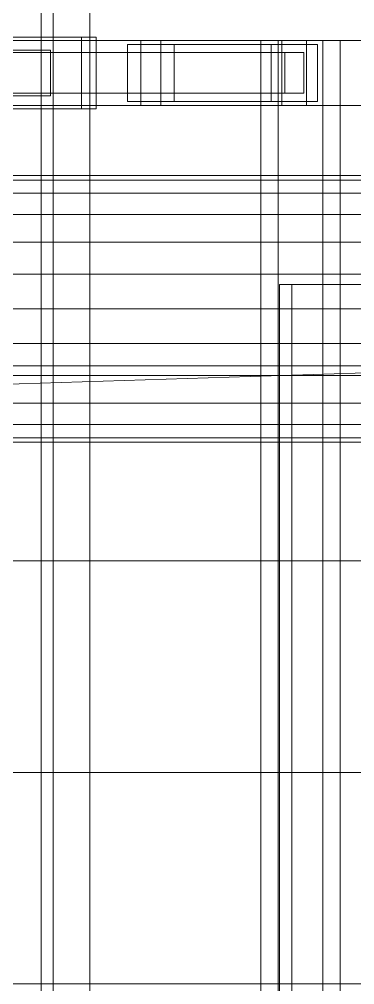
# Model space of a CAD drawing. Header units: millimetres. Extents: x -1970 to 59977, y -65068 to 6837.
# Drawn here: x 10581 to 10788, y -18130 to -17537 of the extents above; entities that cross this region are included whole.
import ezdxf

# ---------------------------------------------------------------- set-up
doc = ezdxf.new("R2010")
doc.units = ezdxf.units.MM
doc.layers.add('superior_C01', color=7, linetype='Continuous', lineweight=0)
doc.layers.add('superior_mezcladora', color=7, linetype='Continuous', lineweight=0)

msp = doc.modelspace()

# ---------------------------------------------------------------- linework, layer by layer
at = {"layer": 'superior_C01'}
for p, q in [((10619.44, -17548), (10552.761, -17548)), ((10561.892, -17548), (10628.571, -17548)), ((10619.44, -17592), (10619.44, -17548)), ((10619.44, -17548), (10628.571, -17548)), ((10628.571, -17548), (10628.571, -17592)), ((10656.02, -17550), (10332.152, -17550)), ((10344.327, -17550), (10668.195, -17550)), ((10742.767, -17550), (10418.899, -17550)), ((10434.118, -17550), (10757.986, -17550)), ((10676.396, -17552.5), (10647.819, -17552.5)), ((10647.819, -17552.5), (10647.819, -17587.5)), ((10736.088, -17552.5), (10647.819, -17552.5)), ((10656.02, -17550), (10656.02, -17590)), ((10668.195, -17550), (10656.02, -17550)), ((11165.635, -17550), (10656.02, -17550)), ((10668.195, -17590), (10668.195, -17550)), ((10668.195, -17550), (11177.81, -17550)), ((10676.396, -17587.5), (10676.396, -17552.5)), ((10676.396, -17552.5), (10764.665, -17552.5)), ((10767.906, -17550), (10729.804, -17550)), ((10729.804, -17550), (10729.804, -18450)), ((10740.457, -17550), (10729.804, -17550)), ((10736.088, -17587.5), (10736.088, -17552.5)), ((10736.088, -17552.5), (10764.665, -17552.5)), ((10740.457, -18450), (10740.457, -17550)), ((10740.457, -17550), (10778.559, -17550)), ((10742.767, -17550), (10742.767, -17590)), ((10757.986, -17550), (10742.767, -17550)), ((11252.382, -17550), (10742.767, -17550)), ((10757.986, -17590), (10757.986, -17550)), ((10757.986, -17550), (11267.601, -17550)), ((10764.665, -17552.5), (10764.665, -17587.5)), ((10767.906, -18450), (10767.906, -17550)), ((10767.906, -17550), (10778.559, -17550)), ((10778.559, -17550), (10778.559, -18450)), ((10332.441, -17557.5), (10744.578, -17557.5)), ((10756.175, -17557.5), (10344.038, -17557.5)), ((10531.864, -17556), (10600.349, -17556)), ((10573.678, -17556), (10600.349, -17556)), ((10600.349, -17556), (10600.349, -17584)), ((10744.578, -17582.5), (10744.578, -17557.5)), ((10744.578, -17557.5), (10756.175, -17557.5)), ((10756.175, -17557.5), (10756.175, -17582.5)), ((10332.441, -17582.5), (10744.578, -17582.5)), ((10344.038, -17582.5), (10756.175, -17582.5)), ((10600.349, -17584), (10531.864, -17584)), ((10600.349, -17584), (10573.678, -17584)), ((10756.175, -17582.5), (10744.578, -17582.5)), ((10332.152, -17590), (10656.02, -17590)), ((10344.327, -17590), (10668.195, -17590)), ((10418.899, -17590), (10742.767, -17590)), ((10434.118, -17590), (10757.986, -17590)), ((10647.819, -17587.5), (10676.396, -17587.5)), ((10736.088, -17587.5), (10647.819, -17587.5)), ((10656.02, -17590), (10668.195, -17590)), ((10656.02, -17590), (11165.635, -17590)), ((10668.195, -17590), (11177.81, -17590)), ((10764.665, -17587.5), (10676.396, -17587.5)), ((10764.665, -17587.5), (10736.088, -17587.5)), ((10742.767, -17590), (10757.986, -17590)), ((10742.767, -17590), (11252.382, -17590)), ((10757.986, -17590), (11267.601, -17590)), ((10552.761, -17592), (10619.44, -17592)), ((10628.571, -17592), (10561.892, -17592)), ((10628.571, -17592), (10619.44, -17592)), ((11274.752, -17700), (10741.323, -17700)), ((10741.323, -17700), (10741.323, -18300)), ((10748.932, -17700), (10741.323, -17700)), ((10748.932, -18300), (10748.932, -17700)), ((10748.932, -17700), (11282.361, -17700)), ((2005.168, -17750), (11044.69, -17750)), ((11046.22, -17750), (2006.698, -17750)), ((10240.252, -17771.702), (10933.298, -17750)), ((10935.115, -17750), (10242.069, -17771.702)), ((10261.09, -17870), (10933.298, -17870)), ((10935.115, -17870), (10262.907, -17870)), ((10261.09, -18000), (10933.298, -18000)), ((10935.115, -18000), (10262.907, -18000)), ((10261.09, -18130), (10933.298, -18130)), ((10935.115, -18130), (10262.907, -18130))]:
    msp.add_line(p, q, dxfattribs=at)
at = {"layer": 'superior_mezcladora'}
for p, q in [((10602.029, -18750), (10602.029, -17250)), ((10594.529, -17350), (10594.529, -18650)), ((10594.529, -17375), (10594.529, -18625)), ((10624.529, -17400), (10624.529, -18600)), ((16929.529, -17633), (10409.529, -17633)), ((10409.529, -17635.794), (16929.529, -17635.794)), ((10409.529, -17643.986), (16929.529, -17643.986)), ((10409.529, -17657.017), (16929.529, -17657.017)), ((10409.529, -17674), (16929.529, -17674)), ((10409.529, -17693.777), (16929.529, -17693.777)), ((10409.529, -17715), (16929.529, -17715)), ((10409.529, -17736.223), (16929.529, -17736.223)), ((10409.529, -17756), (16929.529, -17756)), ((10409.529, -17772.983), (16929.529, -17772.983)), ((10409.529, -17786.014), (16929.529, -17786.014)), ((10409.529, -17794.206), (16929.529, -17794.206)), ((10409.529, -17797), (16929.529, -17797))]:
    msp.add_line(p, q, dxfattribs=at)

doc.saveas('drawing.dxf')
